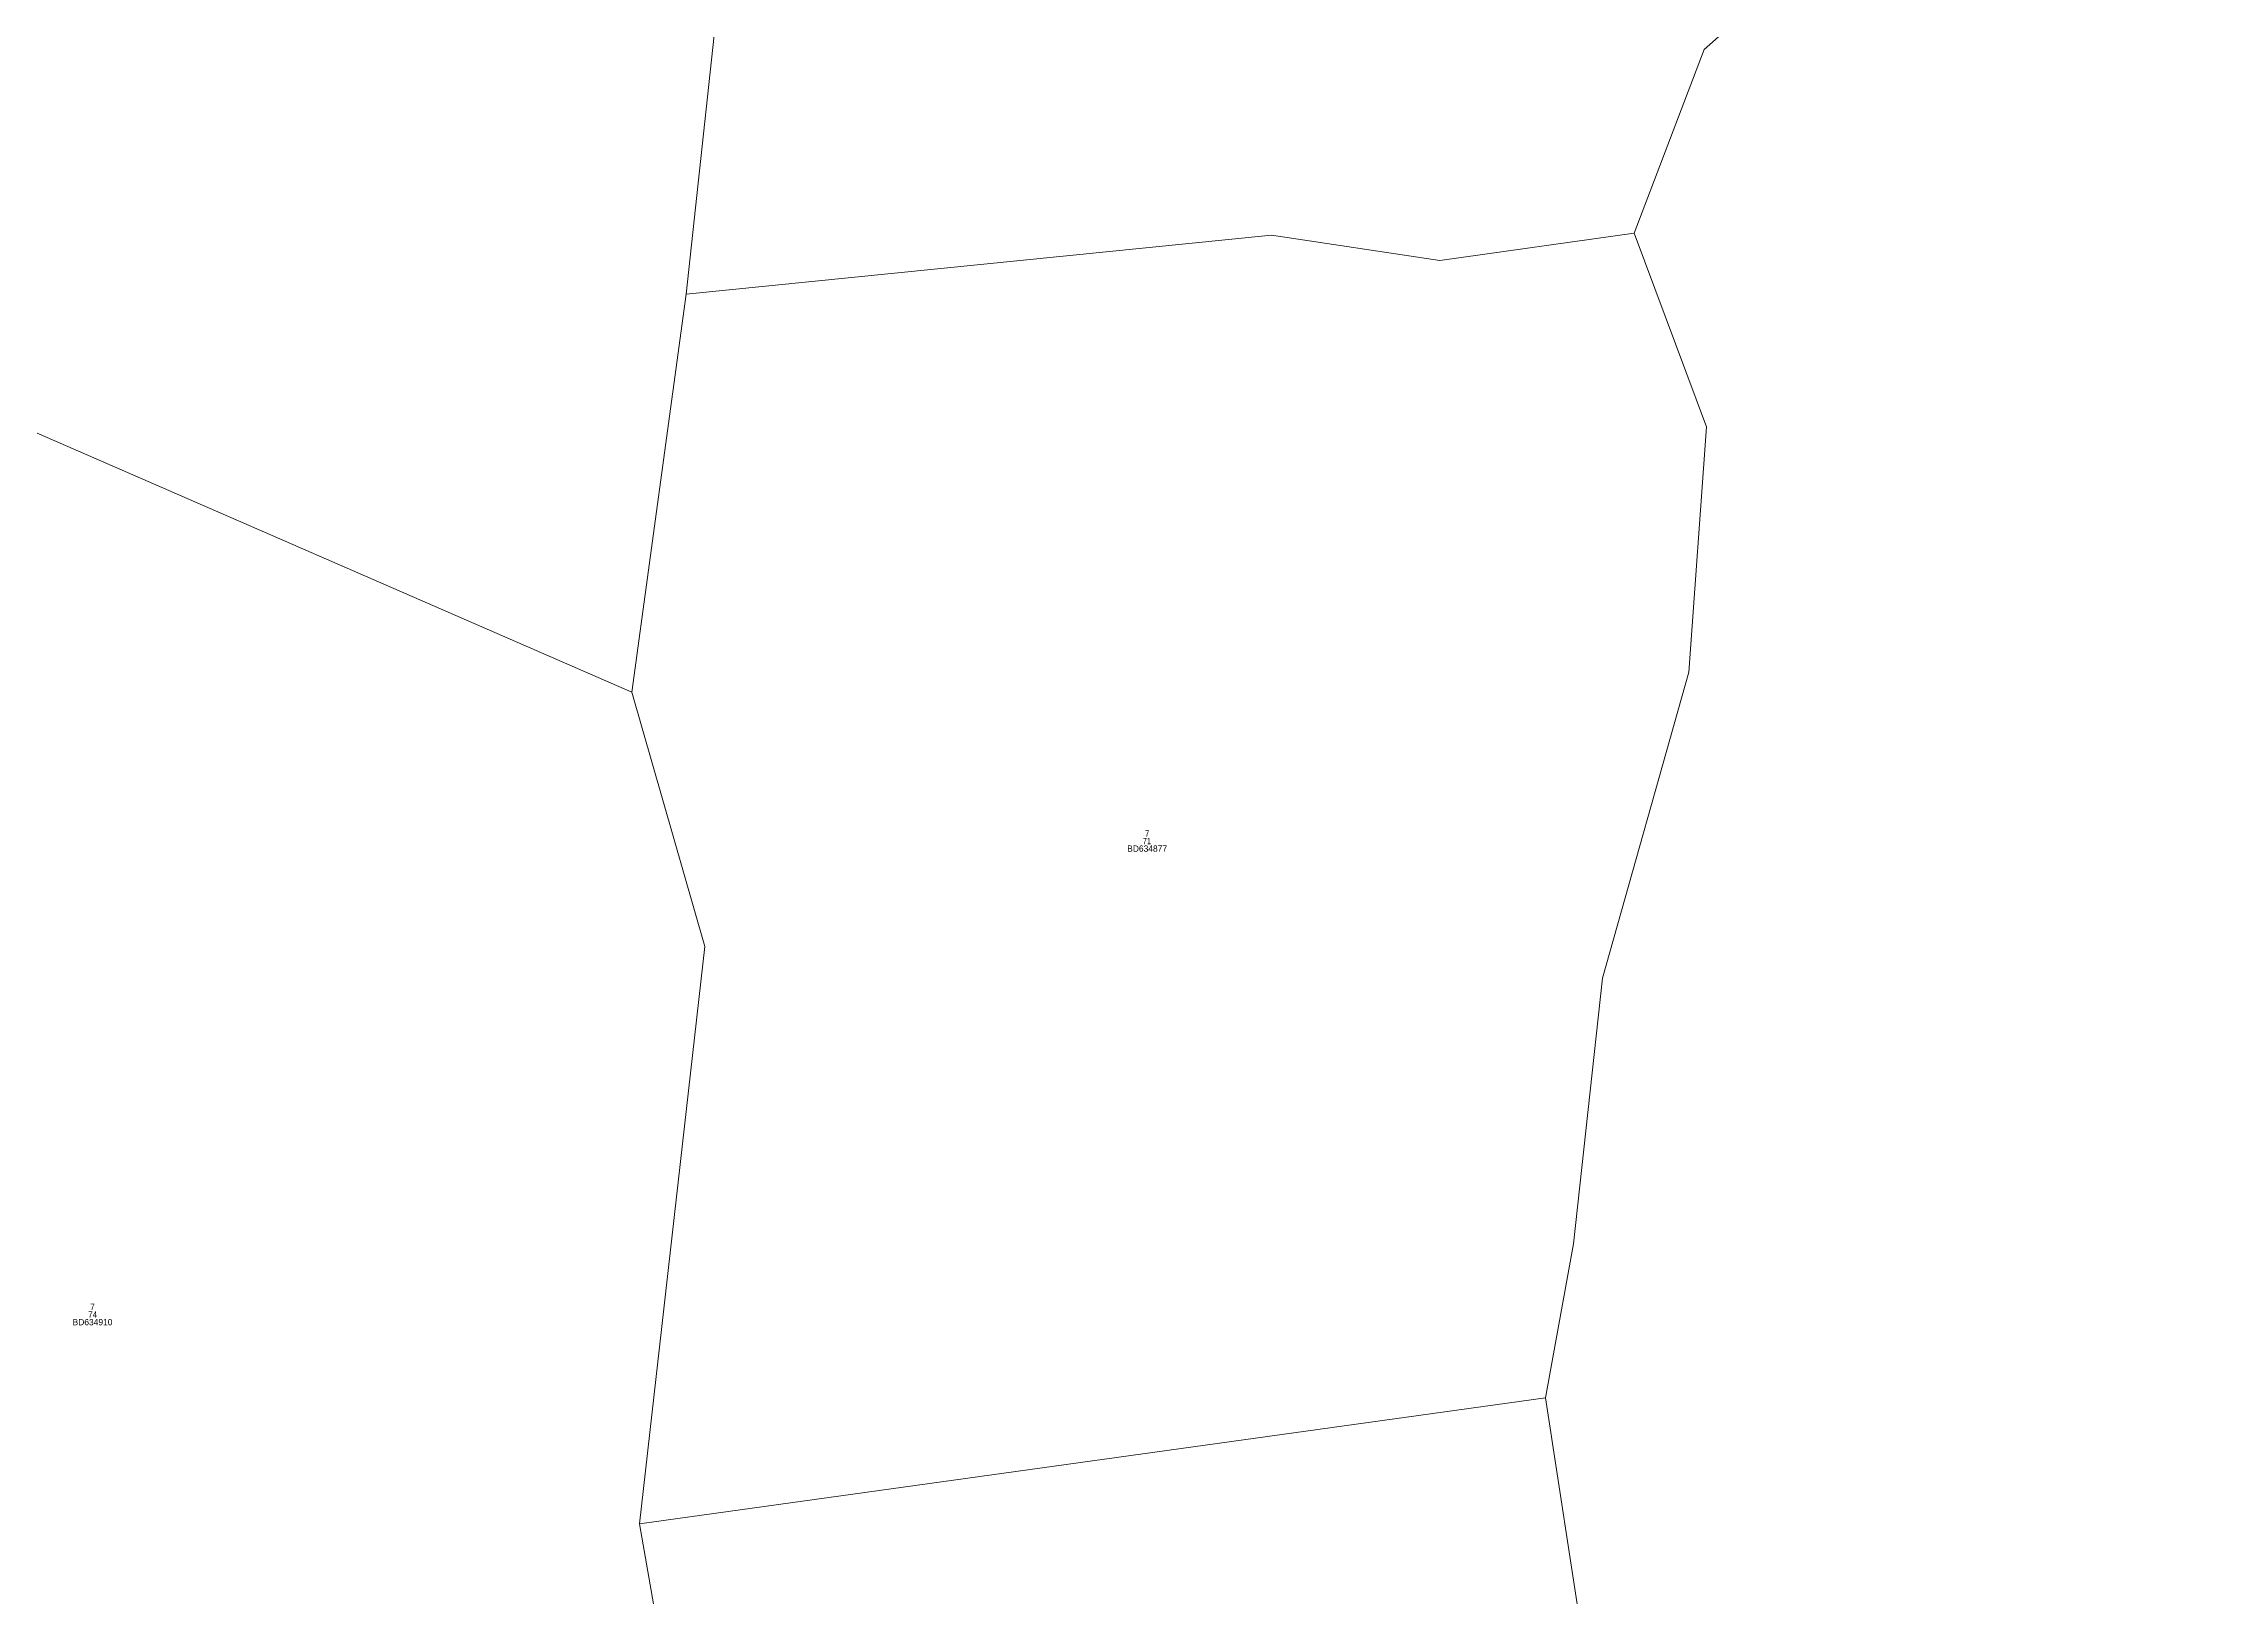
# Model space of a CAD drawing. Header units: metres. Extents: x 547915 to 556085, y 1814738 to 1822008.
# Drawn here: x 550552.5 to 550725.3, y 1819215.4 to 1819338.4 of the extents above; entities that cross this region are included whole.
import ezdxf
from ezdxf.enums import TextEntityAlignment as Align

# ---------------------------------------------------------------- set-up
doc = ezdxf.new("R2010")
doc.units = ezdxf.units.M
doc.header["$LTSCALE"] = 1.6
doc.layers.add('10', color=7, linetype='Continuous', lineweight=13)
doc.layers.add('20', color=7, linetype='Continuous')

msp = doc.modelspace()

# ---------------------------------------------------------------- linework, layer by layer
at = {"layer": '10'}
for p, q in [((550603.43, 1819318.59), (550612.94, 1819407.08)), ((550599.11, 1819287.05), (550603.43, 1819318.59)), ((550545.24, 1819310.53), (550599.11, 1819287.05)), ((550599.73, 1819221.18), (550671.5, 1819231.16)), ((550678.75, 1819184.02), (550671.5, 1819231.16))]:
    msp.add_line(p, q, dxfattribs=at)
for points in [[(550678.52, 1819323.42), (550684.07, 1819337.97), (550692.23, 1819345.21), (550725.27, 1819350.24)], [(550678.52, 1819323.42), (550663.13, 1819321.26), (550649.79, 1819323.26), (550603.43, 1819318.59)], [(550678.52, 1819323.42), (550684.24, 1819308.08), (550682.85, 1819288.65), (550676, 1819264.4), (550673.7, 1819243.35), (550671.5, 1819231.16)], [(550599.11, 1819287.05), (550604.91, 1819266.91), (550599.73, 1819221.18)], [(550599.73, 1819221.18), (550604.82, 1819192.05), (550603.52, 1819190.1)]]:
    msp.add_lwpolyline(points, dxfattribs=at)

# ---------------------------------------------------------------- texts
at = {"layer": '20'}
for s, width, p in [('7', 0.9, (550639.94, 1819275.62)), ('71', 0.85, (550639.92, 1819275.02)), ('74', 0.95, (550556.405, 1819237.51)), ('74', 0.95, (550556.405, 1819237.51)), ('7', 0.9, (550556.39, 1819238.11)), ('7', 0.9, (550556.39, 1819238.11))]:
    msp.add_text(s, height=0.5, dxfattribs=dict(at, width=width)).set_placement(p, align=Align.CENTER)
for s, p in [('BD634877', (550639.935, 1819274.42)), ('BD634910', (550556.395, 1819236.91)), ('BD634910', (550556.395, 1819236.91))]:
    msp.add_text(s, height=0.5, dxfattribs=at).set_placement(p, align=Align.CENTER)

doc.saveas('drawing.dxf')
